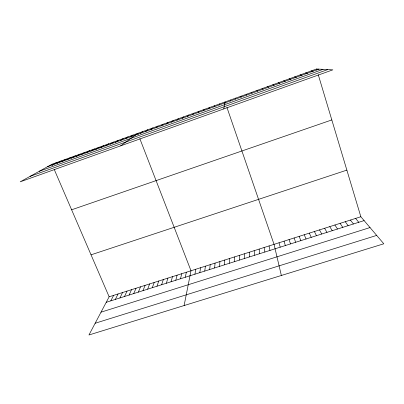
<?xml version="1.0" encoding="UTF-8"?>
<svg xmlns="http://www.w3.org/2000/svg" width="404" height="404" viewBox="0 0 404 404"><rect width="100%" height="100%" fill="white"/><g stroke="black" fill="none" stroke-linecap="round" stroke-linejoin="round"><path stroke-width="0.61" d="M229.573 263.221L229.624 258.479M224.579 264.802L224.75 260.03M230.27 100.99L230.31 100.056M219.604 266.377L219.892 261.575M214.64 267.948L215.049 263.115M209.686 269.519L210.211 264.655M204.752 271.084L205.394 266.185M199.823 272.644L200.581 267.716M194.915 274.2L195.788 269.241M223.786 108.908L225.048 101.949L225.432 103.06M184.113 305.55L191.001 270.766L139.85 138.708M185.259 277.255L186.355 272.24M180.517 278.76L181.724 273.715M175.785 280.26L177.103 275.185M171.069 281.755L172.493 276.649M166.362 283.244L167.897 278.114M219.483 104.868L219.801 103.838M161.666 284.729L163.312 279.573M156.979 286.214L158.737 281.027M152.308 287.693L154.171 282.477M147.652 289.173L149.616 283.926M143.001 290.643L145.076 285.37M138.365 292.112L140.547 286.81M214.11 106.802L214.564 105.722M133.744 293.577L136.027 288.249M129.129 295.036L131.517 289.683M124.528 296.496L127.018 291.112M119.938 297.95L122.533 292.541M115.357 299.399L118.059 293.966M110.792 300.849L113.595 295.385M208.757 108.727L209.348 107.6M360.848 216.746L109.141 296.799L88.956 334.987L383.8 243.789L360.848 216.746L318.281 74.785M203.414 110.651L204.141 109.474M198.091 112.565L198.955 111.342M192.784 114.473L193.779 113.201M187.486 116.377L188.618 115.059M182.204 118.276L183.472 116.913M176.942 120.17L178.336 118.761M171.69 122.058L173.22 120.604M166.458 123.942L168.114 122.442M161.236 125.821L163.024 124.27M156.03 127.694L157.944 126.099M150.838 129.558L152.884 127.922M145.662 131.421L147.834 129.74M140.496 133.28L142.799 131.553M120.69 145.834L137.774 133.36L138.188 134.431M130.356 136.926L132.901 135.113M125.371 138.718L128.043 136.86M120.402 140.506L123.195 138.607M115.448 142.289L118.362 140.35M110.504 144.066L113.539 142.082M105.575 145.839L108.727 143.814M100.662 147.606L103.929 145.541M95.758 149.369L99.147 147.263M90.87 151.126L94.374 148.98M85.996 152.884L89.617 150.692M81.133 154.631L84.87 152.399M76.285 156.373L80.133 154.106M71.447 158.116L75.412 155.803M66.625 159.848L70.7 157.499M61.812 161.58L66.003 159.191M57.015 163.307L61.317 160.878M52.227 165.029L56.646 162.559M51.985 164.236L20.2 181.83L332.846 69.842L316.554 69.013L51.985 164.236L52.429 165.266M47.455 166.746L318.847 69.129M39.269 171.271L323.018 69.342M30.042 176.381L327.75 69.584M71.624 209.797L331.82 119.932M91.041 254.828L346.864 170.114M106.237 302.293L364.115 220.594M101.015 312.171L370.024 227.558M95.162 323.245L376.69 235.406M311.045 70.998L313.191 71.165M305.555 72.972L307.55 73.195M300.081 74.942L301.924 75.22M294.627 76.906L296.319 77.235M289.183 78.866L290.723 79.245M283.754 80.82L285.148 81.255M278.341 82.77L279.588 83.254M272.942 84.709L274.048 85.244M267.564 86.648L268.519 87.234M262.196 88.577L263.009 89.218M256.843 90.506L257.51 91.193M355.631 218.402L358.767 222.291M350.43 220.059L353.429 223.983M345.243 221.71L348.107 225.669M251.51 92.425L252.03 93.162M340.072 223.356L342.799 227.351M334.911 224.998L337.502 229.028M329.765 226.634L332.224 230.699M324.629 228.265L326.957 232.366M319.514 229.891L321.71 234.032M314.403 231.517L316.473 235.689M246.188 94.339L246.566 95.127M309.312 233.138L311.252 237.345M54.232 169.458L109.141 296.799M304.232 234.749L306.04 238.996M299.167 236.36L300.849 240.638M294.117 237.971L295.667 242.279M226.957 107.499L274.038 244.354L281.356 275.472M289.077 239.572L290.501 243.915M316.554 69.013L316.898 70.17M284.052 241.173L285.35 245.551M240.88 96.253L241.122 97.086M279.038 242.764L280.209 247.177M269.054 245.94L269.973 250.419M264.08 247.521L264.878 252.035M259.121 249.101L259.792 253.646M254.172 250.672L254.722 255.252M235.588 98.157L235.689 99.041M249.238 252.242L249.667 256.853M244.314 253.808L244.622 258.454M239.405 255.368L239.592 260.045M234.507 256.929L234.572 261.635"/></g></svg>
